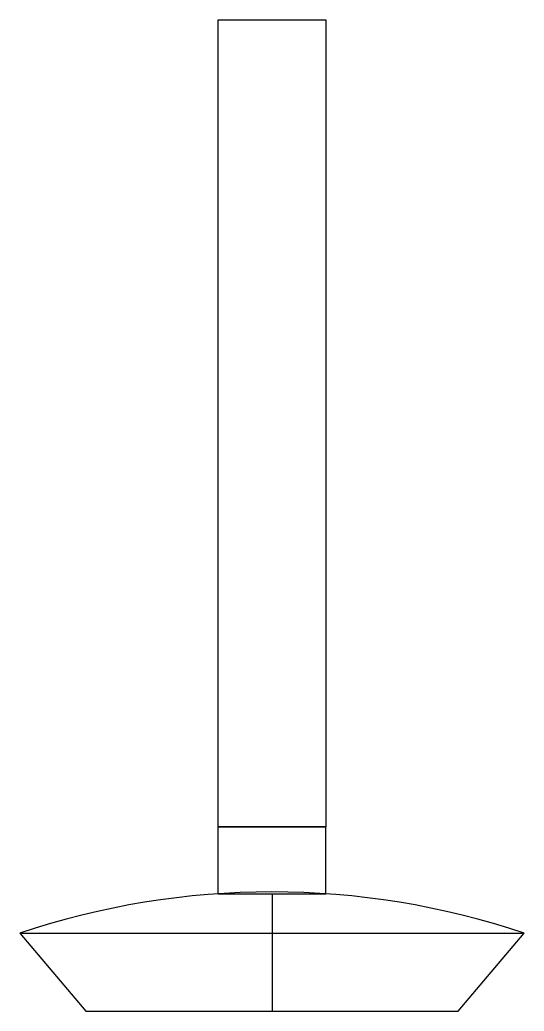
# Model space of a CAD drawing. Extents: x 5.14 to 6.86, y 33.6 to 36.98.
import ezdxf

# ---------------------------------------------------------------- set-up
doc = ezdxf.new("R2010")
doc.units = 0
doc.header["$LTSCALE"] = 3.18115
doc.header["$MEASUREMENT"] = 0
doc.layers.add('LAYER1', color=7, linetype='Continuous')

msp = doc.modelspace()

# ---------------------------------------------------------------- linework, layer by layer
at = {"layer": 'LAYER1', "color": 7, "linetype": 'Continuous', "lineweight": 25}
for p, q in [((5.816, 34.228), (5.816, 36.978)), ((5.816, 36.978), (6.184, 36.978)), ((6.184, 36.978), (6.184, 34.228)), ((6.184, 34.228), (5.816, 34.228)), ((5.816, 34.228), (6.184, 34.228)), ((5.816, 34), (5.816, 34.228)), ((6.184, 34), (6.184, 34.228)), ((5.816, 34), (6.184, 34)), ((6, 34), (6, 33.6)), ((6, 34), (6, 33.86)), ((5.14, 33.8663), (5.365, 33.6)), ((5.14, 33.8663), (6.86, 33.8663)), ((6.635, 33.6), (6.86, 33.8663)), ((5.365, 33.6), (6.635, 33.6))]:
    msp.add_line(p, q, dxfattribs=at)
msp.add_arc((6, 31.2948), 2.7114, 71.5078, 108.4922, dxfattribs=at)

doc.saveas('drawing.dxf')
